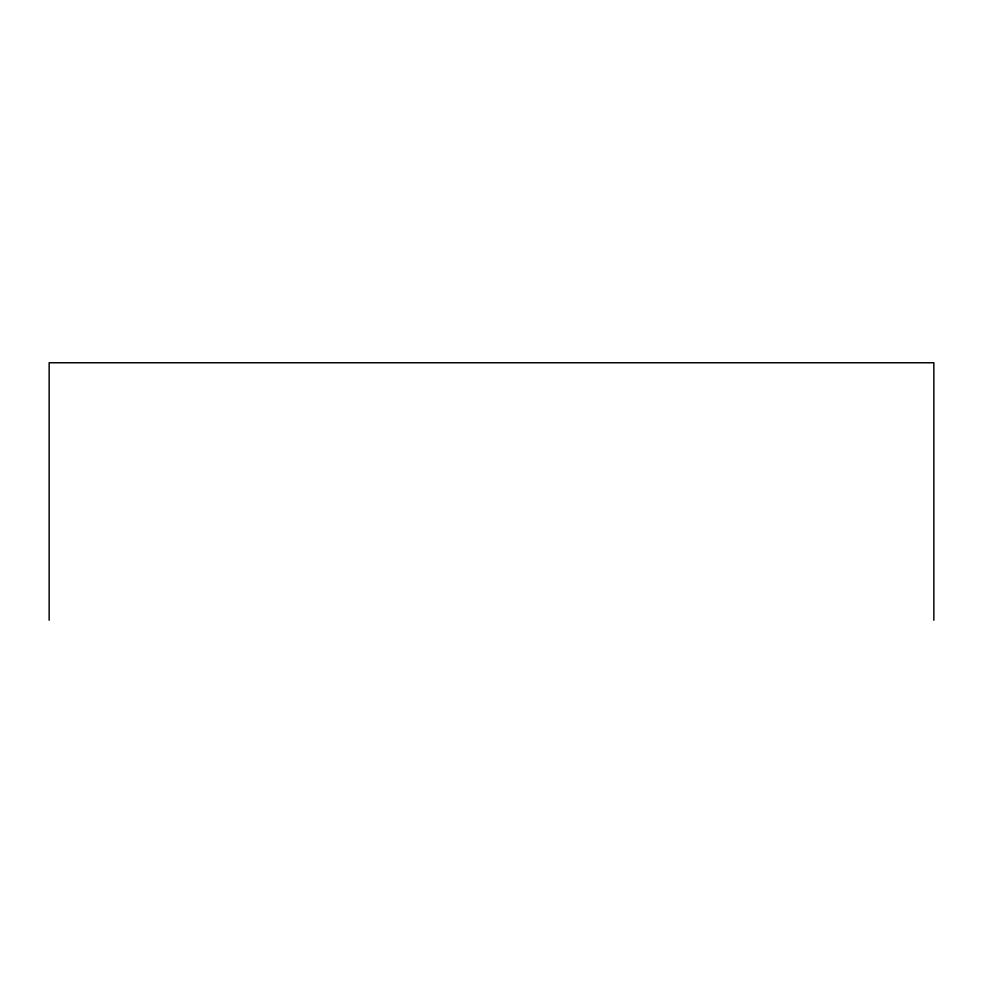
<?xml version="1.0" encoding="UTF-8"?>
<svg xmlns="http://www.w3.org/2000/svg" width="983" height="983" viewBox="0 0 983 983"><rect width="100%" height="100%" fill="white"/><g stroke="black" fill="none" stroke-linecap="round" stroke-linejoin="round"><path stroke-width="1.47" d="M933.85 620.248L933.85 362.752L49.15 362.752L49.15 620.248"/></g></svg>
